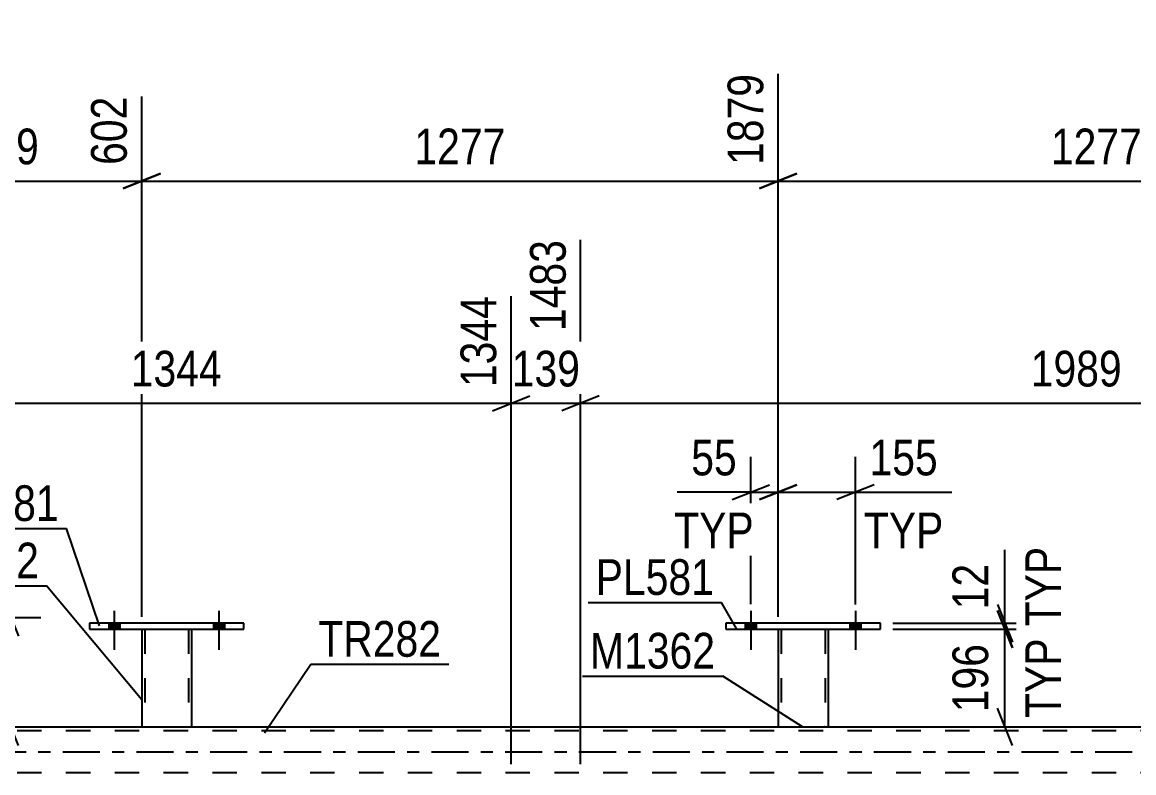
# Model space of a CAD drawing. Header units: millimetres. Extents: x 0 to 841, y 0 to 594.
# Drawn here: x 87.9 to 177.1, y 452.2 to 512.4 of the extents above; entities that cross this region are included whole.
import ezdxf

# ---------------------------------------------------------------- set-up
doc = ezdxf.new("R2010")
doc.units = ezdxf.units.MM
doc.linetypes.add('DXK_LINE_DOT2', pattern=[3.9198, 1.9599, -1.9599])
doc.linetypes.add('DXK_LINE_DOT3', pattern=[5.9187, 2.979, -0.9799, 0.9799, -0.9799])
doc.styles.add('Arial Narrow', font='ARIALN.TTF', dxfattribs={"height": 0.2})

# ---------------------------------------------------------------- blocks, each defined once
blk = doc.blocks.new('Part-318933943-5156 - 4933')
at = {"color": 7, "linetype": 'DXK_LINE_DOT2'}
for p, q in [((148.521, 463.704), (152.521, 463.704)), ((148.521, 463.701), (148.521, 463.704)), ((148.521, 463.704), (148.521, 463.701)), ((148.761, 463.704), (148.761, 455.864)), ((152.281, 463.704), (152.281, 455.864)), ((152.521, 463.704), (152.521, 463.701)), ((152.521, 463.701), (152.521, 463.704)), ((152.263, 455.864), (152.225, 455.864)), ((152.225, 455.864), (152.263, 455.864)), ((152.281, 455.864), (152.263, 455.864)), ((152.263, 455.864), (152.281, 455.864))]:
    blk.add_line(p, q, dxfattribs=at)
at = {"color": 2, "linetype": 'Continuous'}
for p, q in [((148.521, 463.701), (148.521, 455.864)), ((152.521, 463.701), (152.521, 455.864)), ((148.521, 455.864), (152.521, 455.864))]:
    blk.add_line(p, q, dxfattribs=at)
blk = doc.blocks.new('Part-318933943-5161 - 4933')
at = {"color": 2, "linetype": 'Continuous'}
for p, q in [((144.321, 464.181), (144.321, 463.701)), ((156.721, 464.181), (144.321, 464.181)), ((156.721, 463.701), (156.721, 464.181)), ((144.321, 463.701), (156.721, 463.701))]:
    blk.add_line(p, q, dxfattribs=at)
blk = doc.blocks.new('Bolt-318933943-5174 - 4933')
at = {"linetype": 'Continuous'}
for points in [[(94.8, 463.701), (95.68, 463.701), (95.68, 464.181), (94.8, 464.181)], [(103.2, 463.701), (104.08, 463.701), (104.08, 464.181), (103.2, 464.181)]]:
    blk.add_hatch(color=1, dxfattribs=at).paths.add_polyline_path(points)
at = {"color": 1, "linetype": 'Continuous'}
for p, q in [((95.24, 465.181), (95.24, 462.061)), ((103.64, 465.181), (103.64, 462.061)), ((94.8, 464.181), (94.8, 463.701)), ((95.68, 464.181), (95.68, 463.701)), ((103.2, 464.181), (103.2, 463.701)), ((104.08, 464.181), (104.08, 463.701))]:
    blk.add_line(p, q, dxfattribs=at)
blk = doc.blocks.new('Bolt-318933943-5175 - 4933')
at = {"linetype": 'Continuous'}
for points in [[(145.881, 463.701), (146.761, 463.701), (146.761, 464.181), (145.881, 464.181)], [(154.281, 463.701), (155.161, 463.701), (155.161, 464.181), (154.281, 464.181)]]:
    blk.add_hatch(color=1, dxfattribs=at).paths.add_polyline_path(points)
at = {"color": 1, "linetype": 'Continuous'}
for p, q in [((146.321, 465.181), (146.321, 462.061)), ((154.721, 465.181), (154.721, 462.061)), ((145.881, 464.181), (145.881, 463.701)), ((146.761, 464.181), (146.761, 463.701)), ((154.281, 464.181), (154.281, 463.701)), ((155.161, 464.181), (155.161, 463.701))]:
    blk.add_line(p, q, dxfattribs=at)
blk = doc.blocks.new('Bolt-318933943-5176 - 4933')
at = {"linetype": 'Continuous'}
for points in [[(145.881, 463.701), (146.761, 463.701), (146.761, 464.181), (145.881, 464.181)], [(154.281, 463.701), (155.161, 463.701), (155.161, 464.181), (154.281, 464.181)]]:
    blk.add_hatch(color=1, dxfattribs=at).paths.add_polyline_path(points)
at = {"color": 1, "linetype": 'Continuous'}
for p, q in [((146.321, 465.181), (146.321, 462.061)), ((154.721, 465.181), (154.721, 462.061)), ((145.881, 464.181), (145.881, 463.701)), ((146.761, 464.181), (146.761, 463.701)), ((154.281, 464.181), (154.281, 463.701)), ((155.161, 464.181), (155.161, 463.701))]:
    blk.add_line(p, q, dxfattribs=at)
blk = doc.blocks.new('Bolt-318933943-5177 - 4933')
at = {"linetype": 'Continuous'}
for points in [[(94.8, 463.701), (95.68, 463.701), (95.68, 464.181), (94.8, 464.181)], [(103.2, 463.701), (104.08, 463.701), (104.08, 464.181), (103.2, 464.181)]]:
    blk.add_hatch(color=1, dxfattribs=at).paths.add_polyline_path(points)
at = {"color": 1, "linetype": 'Continuous'}
for p, q in [((95.24, 465.181), (95.24, 462.061)), ((103.64, 465.181), (103.64, 462.061)), ((94.8, 464.181), (94.8, 463.701)), ((95.68, 464.181), (95.68, 463.701)), ((103.2, 464.181), (103.2, 463.701)), ((104.08, 464.181), (104.08, 463.701))]:
    blk.add_line(p, q, dxfattribs=at)
blk = doc.blocks.new('Part-318933943-5240 - 4933')
at = {"color": 7, "linetype": 'DXK_LINE_DOT2'}
for p, q in [((97.44, 463.704), (101.44, 463.704)), ((97.44, 463.701), (97.44, 463.704)), ((97.44, 463.704), (97.44, 463.701)), ((97.68, 463.704), (97.68, 455.864)), ((101.2, 463.704), (101.2, 455.864)), ((101.44, 463.704), (101.44, 463.701)), ((101.44, 463.701), (101.44, 463.704)), ((101.144, 455.864), (101.182, 455.864)), ((101.144, 455.864), (101.182, 455.864)), ((101.182, 455.864), (101.2, 455.864)), ((101.182, 455.864), (101.2, 455.864))]:
    blk.add_line(p, q, dxfattribs=at)
at = {"color": 2, "linetype": 'Continuous'}
for p, q in [((97.44, 463.701), (97.44, 455.864)), ((101.44, 463.701), (101.44, 455.864)), ((97.44, 455.864), (101.44, 455.864))]:
    blk.add_line(p, q, dxfattribs=at)
blk = doc.blocks.new('Part-318933943-5313 - 4933')
at = {"color": 2, "linetype": 'Continuous'}
blk.add_line((73.342, 455.861), (779.287, 455.861), dxfattribs=at)
at = {"color": 7, "linetype": 'DXK_LINE_DOT2'}
for p, q in [((779.287, 455.541), (73.342, 455.541)), ((779.287, 452.181), (73.342, 452.181))]:
    blk.add_line(p, q, dxfattribs=at)
at = {"color": 7, "linetype": 'DXK_LINE_DOT3'}
blk.add_line((73.342, 453.861), (779.287, 453.861), dxfattribs=at)
blk = doc.blocks.new('Part-318933943-5384 - 4933')
at = {"color": 2, "linetype": 'Continuous'}
for p, q in [((93.24, 464.181), (93.24, 463.701)), ((105.64, 464.181), (93.24, 464.181)), ((105.64, 463.701), (105.64, 464.181)), ((93.24, 463.701), (105.64, 463.701))]:
    blk.add_line(p, q, dxfattribs=at)
blk = doc.blocks.new('StraightDimension-318933943-28828 - 4933')
at = {"color": 7, "linetype": 'Continuous'}
for p, q in [((148.521, 464.701), (148.521, 508.299)), ((97.44, 464.704), (97.44, 506.47)), ((98.94, 500.286), (95.94, 499.086)), ((97.44, 499.686), (148.521, 499.686)), ((147.021, 499.086), (150.021, 500.286))]:
    blk.add_line(p, q, dxfattribs=at)
at = {"color": 0}
blk.add_wipeout([(127.237, 500.436), (127.237, 504.636), (118.724, 504.636), (118.724, 500.436)], dxfattribs=at)
at = {"color": 3, "style": 'Arial Narrow'}
blk.add_text('1277', height=2.8633, dxfattribs=at).set_placement((119.324, 501.036))
at = {"color": 0, "linetype": 'Continuous'}
blk.add_wipeout([(147.921, 508.899), (143.721, 508.898), (143.721, 500.386), (147.921, 500.386)], dxfattribs=at)
at = {"color": 3, "linetype": 'Continuous', "style": 'Arial Narrow'}
blk.add_text('1879', height=2.8633, rotation=90.00021, dxfattribs=at).set_placement((147.321, 500.986))
blk = doc.blocks.new('StraightDimension-318933943-28989 - 4933')
at = {"color": 7, "linetype": 'Continuous'}
for p, q in [((132.666, 452.861), (132.666, 494.96)), ((212.225, 452.861), (212.225, 490.46)), ((134.166, 482.447), (131.166, 481.247)), ((132.666, 481.847), (212.225, 481.847)), ((210.725, 481.247), (213.725, 482.447))]:
    blk.add_line(p, q, dxfattribs=at)
at = {"color": 0}
blk.add_wipeout([(176.702, 482.597), (176.702, 486.797), (168.189, 486.797), (168.189, 482.597)], dxfattribs=at)
at = {"color": 3, "style": 'Arial Narrow'}
blk.add_text('1989', height=2.8633, dxfattribs=at).set_placement((168.789, 483.197))
at = {"color": 0, "linetype": 'Continuous'}
blk.add_wipeout([(211.625, 491.06), (207.425, 491.06), (207.425, 482.547), (211.625, 482.547)], dxfattribs=at)
at = {"color": 3, "linetype": 'Continuous', "style": 'Arial Narrow'}
blk.add_text('3472', height=2.8633, rotation=90.00021, dxfattribs=at).set_placement((211.025, 483.147))
blk = doc.blocks.new('StraightDimension-318933943-29368 - 4933')
at = {"color": 7, "linetype": 'Continuous'}
for p, q in [((148.521, 464.701), (148.521, 477.561)), ((154.721, 465.693), (154.721, 477.561)), ((147.021, 474.111), (150.021, 475.311)), ((148.521, 474.711), (154.721, 474.711)), ((156.221, 475.311), (153.221, 474.111)), ((154.721, 474.711), (162.455, 474.711)), ((154.721, 474.711), (162.455, 474.711))]:
    blk.add_line(p, q, dxfattribs=at)
at = {"color": 0}
blk.add_wipeout([(161.93, 475.461), (161.93, 479.661), (155.246, 479.661), (155.246, 475.461)], dxfattribs=at)
at = {"color": 0, "linetype": 'Continuous'}
blk.add_wipeout([(162.383, 469.611), (162.383, 473.811), (154.793, 473.811), (154.793, 469.611)], dxfattribs=at)
at = {"color": 3, "style": 'Arial Narrow'}
blk.add_text('155', height=2.8633, dxfattribs=at).set_placement((155.846, 476.061))
at = {"color": 3, "linetype": 'Continuous', "style": 'Arial Narrow'}
blk.add_text('TYP', height=2.8633, dxfattribs=at).set_placement((155.393, 470.211))
blk = doc.blocks.new('StraightDimension-318933943-29350 - 4933')
at = {"color": 7, "linetype": 'Continuous'}
for p, q in [((166.121, 465.201), (167.321, 462.201)), ((157.721, 463.701), (169.121, 463.701)), ((166.721, 455.864), (166.721, 463.701)), ((167.321, 454.364), (166.121, 457.364)), ((153.521, 455.864), (169.121, 455.864))]:
    blk.add_line(p, q, dxfattribs=at)
at = {"color": 0}
blk.add_wipeout([(165.971, 463.125), (161.771, 463.125), (161.771, 456.441), (165.971, 456.441)], dxfattribs=at)
at = {"color": 0, "linetype": 'Continuous'}
blk.add_wipeout([(171.821, 463.578), (167.621, 463.578), (167.621, 455.988), (171.821, 455.988)], dxfattribs=at)
at = {"color": 3, "style": 'Arial Narrow'}
blk.add_text('196', height=2.8633, rotation=90.00021, dxfattribs=at).set_placement((165.371, 457.041))
at = {"color": 3, "linetype": 'Continuous', "style": 'Arial Narrow'}
blk.add_text('TYP', height=2.8633, rotation=90.00021, dxfattribs=at).set_placement((171.221, 456.588))
blk = doc.blocks.new('StraightDimension-318933943-28827 - 4933')
at = {"color": 7, "linetype": 'Continuous'}
for p, q in [((148.521, 464.701), (148.521, 508.299)), ((199.601, 464.701), (199.601, 508.299)), ((150.021, 500.286), (147.021, 499.086)), ((148.521, 499.686), (199.601, 499.686)), ((198.101, 499.086), (201.101, 500.286))]:
    blk.add_line(p, q, dxfattribs=at)
at = {"color": 0}
blk.add_wipeout([(178.317, 500.436), (178.317, 504.636), (169.805, 504.636), (169.805, 500.436)], dxfattribs=at)
at = {"color": 3, "style": 'Arial Narrow'}
blk.add_text('1277', height=2.8633, dxfattribs=at).set_placement((170.405, 501.036))
at = {"color": 0, "linetype": 'Continuous'}
blk.add_wipeout([(199.001, 508.899), (194.801, 508.898), (194.801, 500.386), (199.001, 500.386)], dxfattribs=at)
at = {"color": 3, "linetype": 'Continuous', "style": 'Arial Narrow'}
blk.add_text('3156', height=2.8633, rotation=90.00021, dxfattribs=at).set_placement((198.401, 500.986))
blk = doc.blocks.new('StraightDimension-318933943-28829 - 4933')
at = {"color": 7, "linetype": 'Continuous'}
for p, q in [((75.464, 463.257), (75.464, 512.442)), ((97.44, 464.704), (97.44, 506.47)), ((76.964, 500.286), (73.964, 499.086)), ((75.464, 499.686), (97.44, 499.686)), ((95.94, 499.086), (98.94, 500.286))]:
    blk.add_line(p, q, dxfattribs=at)
at = {"color": 0}
blk.add_wipeout([(89.794, 500.436), (89.794, 504.636), (83.11, 504.636), (83.11, 500.436)], dxfattribs=at)
at = {"color": 3, "style": 'Arial Narrow'}
blk.add_text('549', height=2.8633, dxfattribs=at).set_placement((83.71, 501.036))
at = {"color": 0, "linetype": 'Continuous'}
blk.add_wipeout([(96.84, 507.07), (92.64, 507.07), (92.64, 500.386), (96.84, 500.386)], dxfattribs=at)
at = {"color": 3, "linetype": 'Continuous', "style": 'Arial Narrow'}
blk.add_text('602', height=2.8633, rotation=90.00021, dxfattribs=at).set_placement((96.24, 500.986))
blk = doc.blocks.new('StraightDimension-318933943-28990 - 4933')
at = {"color": 7, "linetype": 'Continuous'}
for p, q in [((132.666, 452.861), (132.666, 494.96)), ((127.091, 452.861), (127.091, 490.46)), ((125.591, 481.247), (128.591, 482.447)), ((127.091, 481.847), (132.666, 481.847)), ((134.166, 482.447), (131.166, 481.247))]:
    blk.add_line(p, q, dxfattribs=at)
at = {"color": 0}
blk.add_wipeout([(133.22, 482.597), (133.22, 486.797), (126.536, 486.797), (126.536, 482.597)], dxfattribs=at)
at = {"color": 3, "style": 'Arial Narrow'}
blk.add_text('139', height=2.8633, dxfattribs=at).set_placement((127.136, 483.197))
at = {"color": 0, "linetype": 'Continuous'}
blk.add_wipeout([(132.066, 495.56), (127.866, 495.56), (127.866, 487.047), (132.066, 487.047)], dxfattribs=at)
at = {"color": 3, "linetype": 'Continuous', "style": 'Arial Narrow'}
blk.add_text('1483', height=2.8633, rotation=90.00021, dxfattribs=at).set_placement((131.466, 487.647))
blk = doc.blocks.new('StraightDimension-318933943-28991 - 4933')
at = {"color": 7, "linetype": 'Continuous'}
for p, q in [((127.091, 452.861), (127.091, 490.46)), ((73.342, 456.861), (73.342, 484.976)), ((74.842, 482.447), (71.842, 481.247)), ((73.342, 481.847), (127.091, 481.847)), ((125.591, 481.247), (128.591, 482.447))]:
    blk.add_line(p, q, dxfattribs=at)
at = {"color": 0}
blk.add_wipeout([(104.473, 482.597), (104.473, 486.797), (95.96, 486.797), (95.96, 482.597)], dxfattribs=at)
at = {"color": 3, "style": 'Arial Narrow'}
blk.add_text('1344', height=2.8633, dxfattribs=at).set_placement((96.56, 483.197))
at = {"color": 0, "linetype": 'Continuous'}
for points in [[(126.491, 491.06), (122.291, 491.06), (122.291, 482.547), (126.491, 482.547)], [(72.742, 485.576), (68.542, 485.576), (68.542, 482.547), (72.742, 482.547)]]:
    blk.add_wipeout(points, dxfattribs=at)
at = {"color": 3, "linetype": 'Continuous', "style": 'Arial Narrow'}
for s, height, p in [('1344', 2.8633, (125.891, 483.147)), ('0', 2.863, (72.142, 483.147))]:
    blk.add_text(s, height=height, rotation=90.00021, dxfattribs=at).set_placement(p)
blk = doc.blocks.new('StraightDimension-318933943-29276 - 4933')
at = {"color": 7, "linetype": 'Continuous'}
for p, q in [((86.357, 466.161), (87.557, 463.161)), ((80.464, 464.661), (89.357, 464.661)), ((86.957, 455.861), (86.957, 464.661)), ((87.557, 454.361), (86.357, 457.361)), ((80.464, 455.861), (89.357, 455.861))]:
    blk.add_line(p, q, dxfattribs=at)
at = {"color": 0}
blk.add_wipeout([(86.207, 463.603), (82.007, 463.603), (82.007, 456.919), (86.207, 456.919)], dxfattribs=at)
at = {"color": 3, "style": 'Arial Narrow'}
blk.add_text('220', height=2.8633, rotation=90.00021, dxfattribs=at).set_placement((85.607, 457.519))
blk = doc.blocks.new('StraightDimension-318933943-29349 - 4933')
at = {"color": 7, "linetype": 'Continuous'}
for p, q in [((166.721, 464.181), (166.721, 470.088)), ((166.721, 464.181), (166.721, 470.088)), ((166.121, 465.681), (167.321, 462.681)), ((167.321, 462.201), (166.121, 465.201)), ((157.721, 464.181), (169.121, 464.181)), ((166.721, 463.701), (166.721, 464.181)), ((157.721, 463.701), (169.121, 463.701))]:
    blk.add_line(p, q, dxfattribs=at)
at = {"color": 0, "linetype": 'Continuous'}
blk.add_wipeout([(171.821, 470.929), (167.621, 470.929), (167.621, 463.34), (171.821, 463.34)], dxfattribs=at)
at = {"color": 0}
blk.add_wipeout([(165.971, 469.563), (161.771, 469.563), (161.771, 464.706), (165.971, 464.706)], dxfattribs=at)
at = {"color": 3, "linetype": 'Continuous', "style": 'Arial Narrow'}
blk.add_text('TYP', height=2.8633, rotation=90.00021, dxfattribs=at).set_placement((171.221, 463.94))
at = {"color": 3, "style": 'Arial Narrow'}
blk.add_text('12', height=2.8633, rotation=90.00021, dxfattribs=at).set_placement((165.371, 465.306))
blk = doc.blocks.new('StraightDimension-318933943-29369 - 4933')
at = {"color": 7, "linetype": 'Continuous'}
for p, q in [((146.321, 465.711), (146.321, 477.561)), ((148.521, 464.701), (148.521, 477.561)), ((146.321, 474.711), (140.415, 474.711)), ((146.321, 474.711), (140.415, 474.711)), ((144.821, 474.111), (147.821, 475.311)), ((146.321, 474.711), (148.521, 474.711)), ((150.021, 475.311), (147.021, 474.111))]:
    blk.add_line(p, q, dxfattribs=at)
at = {"color": 0}
blk.add_wipeout([(145.796, 475.461), (145.796, 479.661), (140.94, 479.661), (140.94, 475.461)], dxfattribs=at)
at = {"color": 0, "linetype": 'Continuous'}
blk.add_wipeout([(147.163, 469.611), (147.163, 473.811), (139.573, 473.811), (139.573, 469.611)], dxfattribs=at)
at = {"color": 3, "style": 'Arial Narrow'}
blk.add_text('55', height=2.8633, dxfattribs=at).set_placement((141.54, 476.061))
at = {"color": 3, "linetype": 'Continuous', "style": 'Arial Narrow'}
blk.add_text('TYP', height=2.8633, dxfattribs=at).set_placement((140.173, 470.211))
blk = doc.blocks.new('Mark-318933943-28675 - 4933')
at = {"color": 30, "linetype": 'Continuous'}
for p in [(80.688, 471.796), (94.06, 463.974)]:
    blk.add_line(p, (91.392, 471.796), dxfattribs=at)
at = {"color": 0}
blk.add_wipeout([(90.792, 472.396), (90.792, 475.396), (81.288, 475.396), (81.288, 472.396)], dxfattribs=at)
blk.add_wipeout([(90.792, 472.396), (90.792, 475.396), (81.288, 475.396), (81.288, 472.396)], dxfattribs=at)
at = {"color": 3, "style": 'Arial Narrow'}
blk.add_text('PL581', height=2.8633, dxfattribs=at).set_placement((81.288, 472.396))
blk = doc.blocks.new('Mark-318933943-5152 - 4933')
at = {"color": 30, "linetype": 'Continuous'}
for p in [(132.822, 459.95), (150.473, 455.864)]:
    blk.add_line(p, (144.074, 459.95), dxfattribs=at)
at = {"color": 0}
blk.add_wipeout([(143.474, 460.55), (143.474, 463.55), (133.422, 463.55), (133.422, 460.55)], dxfattribs=at)
blk.add_wipeout([(143.474, 460.55), (143.474, 463.55), (133.422, 463.55), (133.422, 460.55)], dxfattribs=at)
at = {"color": 3, "style": 'Arial Narrow'}
blk.add_text('M1362', height=2.8633, dxfattribs=at).set_placement((133.422, 460.55))
blk = doc.blocks.new('Mark-318933943-5157 - 4933')
at = {"color": 30, "linetype": 'Continuous'}
for p in [(133.274, 465.863), (145.2, 463.701)]:
    blk.add_line(p, (143.978, 465.863), dxfattribs=at)
at = {"color": 0}
blk.add_wipeout([(143.378, 466.463), (143.378, 469.463), (133.874, 469.463), (133.874, 466.463)], dxfattribs=at)
blk.add_wipeout([(143.378, 466.463), (143.378, 469.463), (133.874, 469.463), (133.874, 466.463)], dxfattribs=at)
at = {"color": 3, "style": 'Arial Narrow'}
blk.add_text('PL581', height=2.8633, dxfattribs=at).set_placement((133.874, 466.463))
blk = doc.blocks.new('Mark-318933943-5236 - 4933')
at = {"color": 30, "linetype": 'Continuous'}
for p in [(78.561, 467.193), (97.44, 458.044)]:
    blk.add_line(p, (89.812, 467.193), dxfattribs=at)
at = {"color": 0}
blk.add_wipeout([(89.212, 467.793), (89.212, 470.793), (79.161, 470.793), (79.161, 467.793)], dxfattribs=at)
blk.add_wipeout([(89.212, 467.793), (89.212, 470.793), (79.161, 470.793), (79.161, 467.793)], dxfattribs=at)
at = {"color": 3, "style": 'Arial Narrow'}
blk.add_text('M1362', height=2.8633, dxfattribs=at).set_placement((79.161, 467.793))
blk = doc.blocks.new('Mark-318933943-5309 - 4933')
at = {"color": 30, "linetype": 'Continuous'}
for p, q in [((107.285, 455.394), (111.016, 460.901)), ((111.016, 460.901), (122.081, 460.901))]:
    blk.add_line(p, q, dxfattribs=at)
at = {"color": 0}
blk.add_wipeout([(121.481, 461.501), (121.481, 464.501), (111.616, 464.501), (111.616, 461.501)], dxfattribs=at)
blk.add_wipeout([(121.481, 461.501), (121.481, 464.501), (111.616, 464.501), (111.616, 461.501)], dxfattribs=at)
at = {"color": 3, "style": 'Arial Narrow'}
blk.add_text('TR282', height=2.8633, dxfattribs=at).set_placement((111.616, 461.501))

msp = doc.modelspace()

# ---------------------------------------------------------------- block references
for name in ['Bolt-318933943-5174 - 4933', 'Bolt-318933943-5177 - 4933', 'Bolt-318933943-5175 - 4933', 'Bolt-318933943-5176 - 4933', 'Part-318933943-5384 - 4933', 'Part-318933943-5161 - 4933', 'Part-318933943-5240 - 4933', 'Part-318933943-5156 - 4933', 'Part-318933943-5313 - 4933']:
    msp.add_blockref(name, (0, 0))

# ---------------------------------------------------------------- next in the draw order: block references
msp.add_blockref('StraightDimension-318933943-28828 - 4933', (0, 0))

# ---------------------------------------------------------------- next in the draw order: block references
for name in ['StraightDimension-318933943-28829 - 4933', 'StraightDimension-318933943-28989 - 4933']:
    msp.add_blockref(name, (0, 0))

# ---------------------------------------------------------------- next in the draw order: block references
for name in ['StraightDimension-318933943-28990 - 4933', 'StraightDimension-318933943-29368 - 4933']:
    msp.add_blockref(name, (0, 0))

# ---------------------------------------------------------------- next in the draw order: block references
for name in ['StraightDimension-318933943-28991 - 4933', 'StraightDimension-318933943-29350 - 4933', 'Mark-318933943-5152 - 4933']:
    msp.add_blockref(name, (0, 0))

# ---------------------------------------------------------------- next in the draw order: block references
for name in ['StraightDimension-318933943-28827 - 4933', 'StraightDimension-318933943-29276 - 4933', 'Mark-318933943-5309 - 4933']:
    msp.add_blockref(name, (0, 0))

# ---------------------------------------------------------------- next in the draw order: block references
for name in ['StraightDimension-318933943-29369 - 4933', 'Mark-318933943-28675 - 4933', 'StraightDimension-318933943-29349 - 4933']:
    msp.add_blockref(name, (0, 0))

# ---------------------------------------------------------------- next in the draw order: block references
for name in ['Mark-318933943-5236 - 4933', 'Mark-318933943-5157 - 4933']:
    msp.add_blockref(name, (0, 0))

doc.saveas('drawing.dxf')
